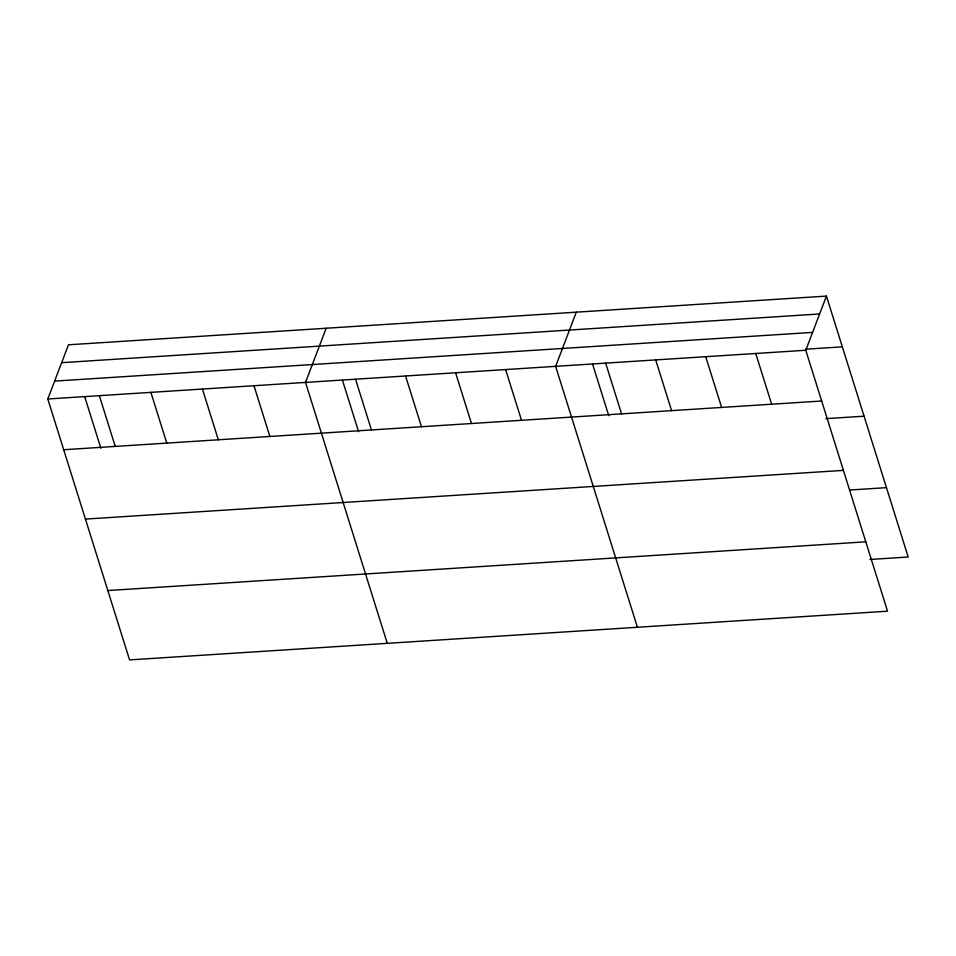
<?xml version="1.0" encoding="UTF-8"?>
<svg xmlns="http://www.w3.org/2000/svg" width="956" height="956" viewBox="0 0 956 956"><rect width="100%" height="100%" fill="white"/><g stroke="black" fill="none" stroke-linecap="round" stroke-linejoin="round"><path stroke-width="1.43" d="M826.438 296.097L805.777 350.266L887.538 611.195L129.562 659.903L47.8 398.987L68.462 344.805L826.438 296.097L908.2 557.013L869.948 559.475M326.175 328.255L305.514 382.424L387.276 643.34M576.301 312.17L555.639 366.351L637.413 627.267M61.638 362.683L819.615 313.974M54.623 381.109L812.588 332.389M805.55 349.203L842.332 346.837M47.8 398.987L805.777 350.266M63.705 449.726L821.67 401.006M825.817 418.656L864.069 416.195M85.443 519.084L843.407 470.376M849.681 490.022L886.463 487.656M107.837 590.545L865.801 541.825M755.742 353.481L771.647 404.221M705.719 356.696L721.625 407.447M655.697 359.922L671.59 410.662M605.662 363.137L621.567 413.876M592.636 364.296L608.721 415.621M505.616 369.566L521.522 420.305M455.594 372.78L471.487 423.52M405.559 375.995L421.465 426.735M355.536 379.209L371.442 429.949M342.511 380.38L358.596 431.706M253.973 385.734L269.867 436.474M202.421 389.044L218.327 439.784M150.881 392.354L166.786 443.094M99.34 395.676L115.246 446.416M84.797 396.943L100.882 448.268"/></g></svg>
